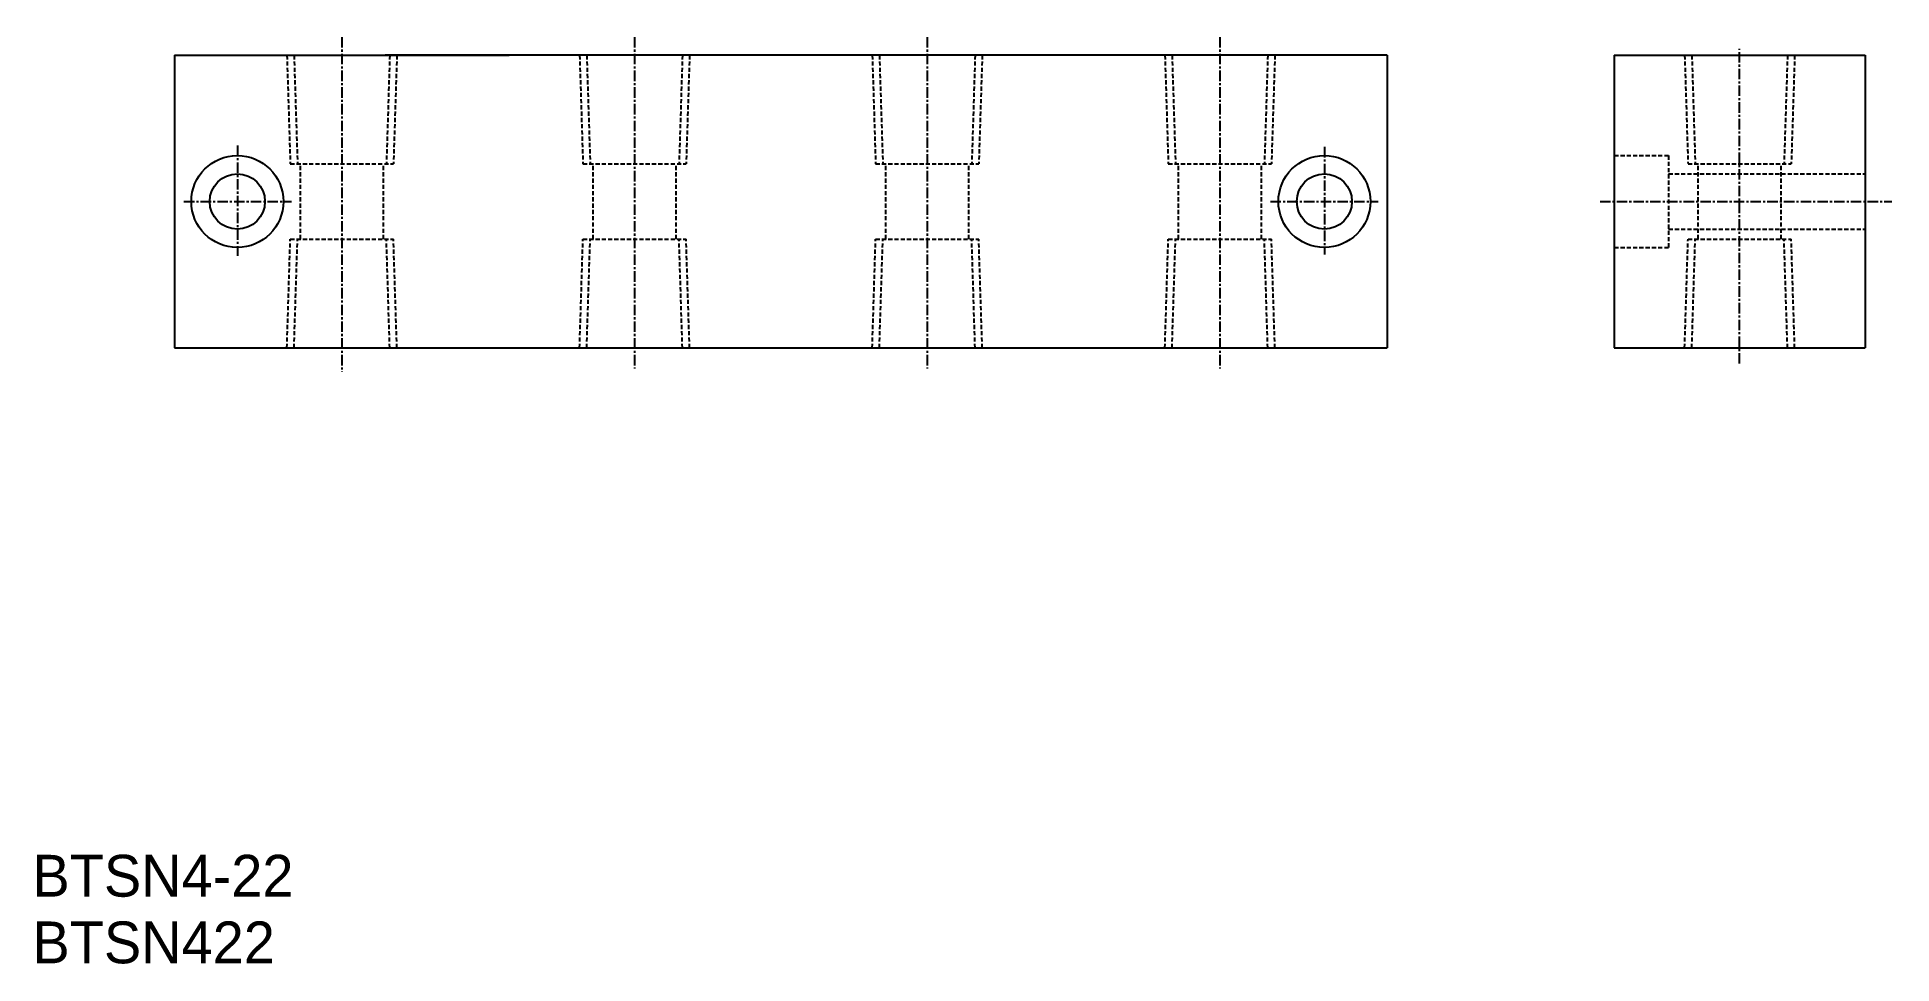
# Model space of a CAD drawing. Extents: x 2059 to 2280, y 4939 to 5050.
import ezdxf

# ---------------------------------------------------------------- set-up
doc = ezdxf.new("R2010")
doc.units = 0
doc.linetypes.add('CENTER', pattern=[2, 1.25, -0.25, 0.25, -0.25])
doc.linetypes.add('DASHED', pattern=[0.75, 0.5, -0.25])
doc.layers.get('0').update_dxf_attribs({"linetype": 'CONTINUOUS'})
doc.layers.add('CENTER', color=1, linetype='CENTER')

msp = doc.modelspace()

# ---------------------------------------------------------------- linework, layer by layer
at = {"color": 7, "linetype": 'CONTINUOUS'}
for p, q in [((2075.08, 5047.36), (2115.08, 5047.36)), ((2075.08, 5047.36), (2075.08, 5012.36)), ((2220.08, 5047.36), (2100.26, 5047.36)), ((2220.08, 5047.36), (2220.08, 5012.36)), ((2247.24, 5047.36), (2277.24, 5047.36)), ((2247.24, 5047.36), (2247.24, 5012.36)), ((2277.24, 5047.36), (2277.24, 5012.36)), ((2075.08, 5012.36), (2220.08, 5012.36)), ((2247.24, 5012.36), (2277.24, 5012.36))]:
    msp.add_line(p, q, dxfattribs=at)
at = {"color": 3, "linetype": 'DASHED'}
for p, q in [((2088.51, 5047.36), (2088.91, 5034.36)), ((2089.36, 5047.36), (2089.77, 5034.36)), ((2100.81, 5047.36), (2100.4, 5034.36)), ((2101.66, 5047.36), (2101.25, 5034.36)), ((2123.51, 5047.36), (2123.91, 5034.36)), ((2124.36, 5047.36), (2124.77, 5034.36)), ((2135.81, 5047.36), (2135.4, 5034.36)), ((2136.66, 5047.36), (2136.25, 5034.36)), ((2158.51, 5047.36), (2158.91, 5034.36)), ((2159.36, 5047.36), (2159.77, 5034.36)), ((2170.81, 5047.36), (2170.4, 5034.36)), ((2171.66, 5047.36), (2171.25, 5034.36)), ((2193.51, 5047.36), (2193.91, 5034.36)), ((2194.36, 5047.36), (2194.77, 5034.36)), ((2205.81, 5047.36), (2205.4, 5034.36)), ((2206.66, 5047.36), (2206.25, 5034.36)), ((2255.66, 5047.36), (2256.07, 5034.36)), ((2256.52, 5047.36), (2256.93, 5034.36)), ((2267.96, 5047.36), (2267.55, 5034.36)), ((2268.82, 5047.36), (2268.41, 5034.36)), ((2247.24, 5035.36), (2253.74, 5035.36)), ((2253.74, 5035.36), (2253.74, 5024.36)), ((2088.91, 5034.36), (2101.25, 5034.36)), ((2090.12, 5025.36), (2090.12, 5034.36)), ((2100.05, 5025.36), (2100.05, 5034.36)), ((2123.91, 5034.36), (2136.25, 5034.36)), ((2125.12, 5025.36), (2125.12, 5034.36)), ((2135.05, 5025.36), (2135.05, 5034.36)), ((2158.91, 5034.36), (2171.25, 5034.36)), ((2160.12, 5025.36), (2160.12, 5034.36)), ((2170.05, 5025.36), (2170.05, 5034.36)), ((2193.91, 5034.36), (2206.25, 5034.36)), ((2195.12, 5025.36), (2195.12, 5034.36)), ((2205.05, 5025.36), (2205.05, 5034.36)), ((2253.74, 5033.16), (2277.24, 5033.16)), ((2256.07, 5034.36), (2268.41, 5034.36)), ((2257.27, 5025.36), (2257.27, 5034.36)), ((2267.2, 5025.36), (2267.2, 5034.36)), ((2253.74, 5026.56), (2277.24, 5026.56)), ((2088.51, 5012.36), (2088.91, 5025.36)), ((2088.91, 5025.36), (2101.25, 5025.36)), ((2089.36, 5012.36), (2089.77, 5025.36)), ((2100.81, 5012.36), (2100.4, 5025.36)), ((2101.66, 5012.36), (2101.25, 5025.36)), ((2123.51, 5012.36), (2123.91, 5025.36)), ((2123.91, 5025.36), (2136.25, 5025.36)), ((2124.36, 5012.36), (2124.77, 5025.36)), ((2135.81, 5012.36), (2135.4, 5025.36)), ((2136.66, 5012.36), (2136.25, 5025.36)), ((2158.51, 5012.36), (2158.91, 5025.36)), ((2158.91, 5025.36), (2171.25, 5025.36)), ((2159.36, 5012.36), (2159.77, 5025.36)), ((2170.81, 5012.36), (2170.4, 5025.36)), ((2171.66, 5012.36), (2171.25, 5025.36)), ((2193.51, 5012.36), (2193.91, 5025.36)), ((2193.91, 5025.36), (2206.25, 5025.36)), ((2194.36, 5012.36), (2194.77, 5025.36)), ((2205.81, 5012.36), (2205.4, 5025.36)), ((2206.66, 5012.36), (2206.25, 5025.36)), ((2247.24, 5024.36), (2253.74, 5024.36)), ((2255.66, 5012.36), (2256.07, 5025.36)), ((2256.07, 5025.36), (2268.41, 5025.36)), ((2256.52, 5012.36), (2256.93, 5025.36)), ((2267.96, 5012.36), (2267.55, 5025.36)), ((2268.82, 5012.36), (2268.41, 5025.36))]:
    msp.add_line(p, q, dxfattribs=at)
for p, q in [((2092, 5034.36), (2092, 5034.36)), ((2095.08, 5034.36), (2095.08, 5034.36)), ((2127, 5034.36), (2127, 5034.36)), ((2130.08, 5034.36), (2130.08, 5034.36)), ((2162, 5034.36), (2162, 5034.36)), ((2165.08, 5034.36), (2165.08, 5034.36)), ((2197, 5034.36), (2197, 5034.36)), ((2200.08, 5034.36), (2200.08, 5034.36)), ((2259.15, 5034.36), (2259.15, 5034.36)), ((2262.24, 5034.36), (2262.24, 5034.36))]:
    msp.add_line(p, q)
at = {"color": 7, "linetype": 'CONTINUOUS'}
for centre, radius in [((2082.58, 5029.86), 5.5), ((2212.58, 5029.86), 5.5), ((2082.58, 5029.86), 3.3), ((2212.58, 5029.86), 3.3)]:
    msp.add_circle(centre, radius, dxfattribs=at)
at = {"layer": 'CENTER', "color": 1, "linetype": 'CENTER'}
for p, q in [((2095.08, 5049.52), (2095.08, 5009.48)), ((2130.08, 5049.52), (2130.08, 5009.91)), ((2165.08, 5049.52), (2165.08, 5009.91)), ((2200.08, 5049.52), (2200.08, 5009.91)), ((2262.24, 5010.48), (2262.24, 5048.11)), ((2082.58, 5036.54), (2082.58, 5023.36)), ((2212.58, 5036.38), (2212.58, 5023.51)), ((2076.19, 5029.86), (2089.06, 5029.86)), ((2206.14, 5029.86), (2219.01, 5029.86)), ((2245.54, 5029.86), (2280.45, 5029.86))]:
    msp.add_line(p, q, dxfattribs=at)

# ---------------------------------------------------------------- texts
at = {"color": 7, "linetype": 'CONTINUOUS'}
for s, p in [('BTSN4-22', (2058.08, 4946.74)), ('BTSN422', (2058.08, 4938.77))]:
    msp.add_text(s, height=5, dxfattribs=at).set_placement(p)

doc.saveas('drawing.dxf')
